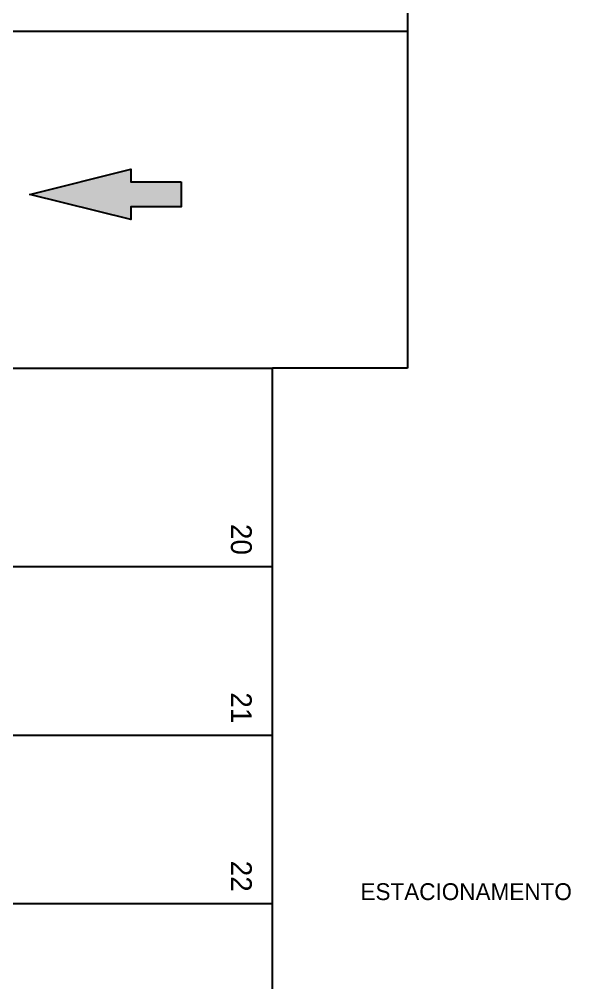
# Model space of a CAD drawing. Header units: metres. Extents: x -28 to 260, y 30 to 125.
# Drawn here: x 82.76 to 90.95, y 85.3 to 99.61 of the extents above; entities that cross this region are included whole.
import ezdxf

# ---------------------------------------------------------------- set-up
doc = ezdxf.new("R2010")
doc.units = ezdxf.units.M
doc.header["$LTSCALE"] = 0.01
doc.header["$MEASUREMENT"] = 0
for name, color, linetype in [('0.1', 2, 'Continuous'), ('0.10', 2, 'Continuous'), ('0.18', 1, 'Continuous'), ('0.20', 7, 'Continuous'), ('F', 7, 'Continuous'), ('PLAN_01_FLOOR', 7, 'Continuous'), ('SYMBOLS_GENERAL', 6, 'Continuous')]:
    doc.layers.add(name, color=color, linetype=linetype)
doc.styles.add('ESTILO1', font='', dxfattribs={"height": 0.12})
doc.styles.add('texto', font='', dxfattribs={"height": 0.25})
doc.styles.get('ESTILO1').set_extended_font_data('AvantGarde Bk BT')
doc.styles.get('texto').set_extended_font_data('AvantGarde Bk BT')

# ---------------------------------------------------------------- blocks, each defined once
blk = doc.blocks.new('Arrow014')
at = {"layer": 'PLAN_01_FLOOR'}
for points in [[(-0.0833, 0.9999), (0.0833, 0.9999), (-0.0833, 0.6666), (0.0833, 0.6666)], [(-0.1666, 0.6666), (0.1666, 0.6666), (0, 0)]]:
    blk.add_solid(points, dxfattribs=at)
at = {"layer": 'SYMBOLS_GENERAL', "color": 7}
blk.add_lwpolyline([(-0.0833, 0.9999), (0.0833, 0.9999), (0.0833, 0.6666), (0.1666, 0.6666), (0, 0), (-0.1666, 0.6666), (-0.0833, 0.6666), (-0.0833, 0.9999)], dxfattribs=at)

msp = doc.modelspace()

# ---------------------------------------------------------------- linework, layer by layer
at = {"layer": '0.1'}
for p, q in [((81.524, 91.48), (86.524, 91.48)), ((81.524, 88.98), (86.524, 88.98)), ((81.523, 86.48), (86.523, 86.48))]:
    msp.add_line(p, q, dxfattribs=at)
at = {"layer": '0.18'}
for p, q in [((88.524, 99.429), (88.524, 94.429)), ((81.524, 94.429), (86.523, 94.429)), ((86.523, 71.48), (86.523, 94.429)), ((88.524, 94.429), (86.523, 94.429))]:
    msp.add_line(p, q, dxfattribs=at)
at = {"layer": '0.20'}
msp.add_line((61.097, 99.43), (88.524, 99.429), dxfattribs=at)
at = {"layer": 'F'}
msp.add_line((88.524, 101.679), (88.524, 99.429), dxfattribs=at)

# ---------------------------------------------------------------- block references
at = {"layer": '0.10', "xscale": 2.25, "yscale": 2.25, "zscale": 2.25, "rotation": 270}
msp.add_blockref('Arrow014', (82.916, 97.007), dxfattribs=at)

# ---------------------------------------------------------------- texts
at = {"style": 'texto'}
msp.add_text('ESTACIONAMENTO', height=0.25, dxfattribs=at).set_placement((87.827, 86.53))
at = {"char_height": 0.3091, "width": 44.2768, "attachment_point": 1, "rotation": 270, "style": 'ESTILO1'}
for s, insert in [('20', (86.213, 92.114)), ('21', (86.213, 89.614)), ('22', (86.213, 87.114))]:
    msp.add_mtext(s, dxfattribs=dict(at, insert=insert))

doc.saveas('drawing.dxf')
